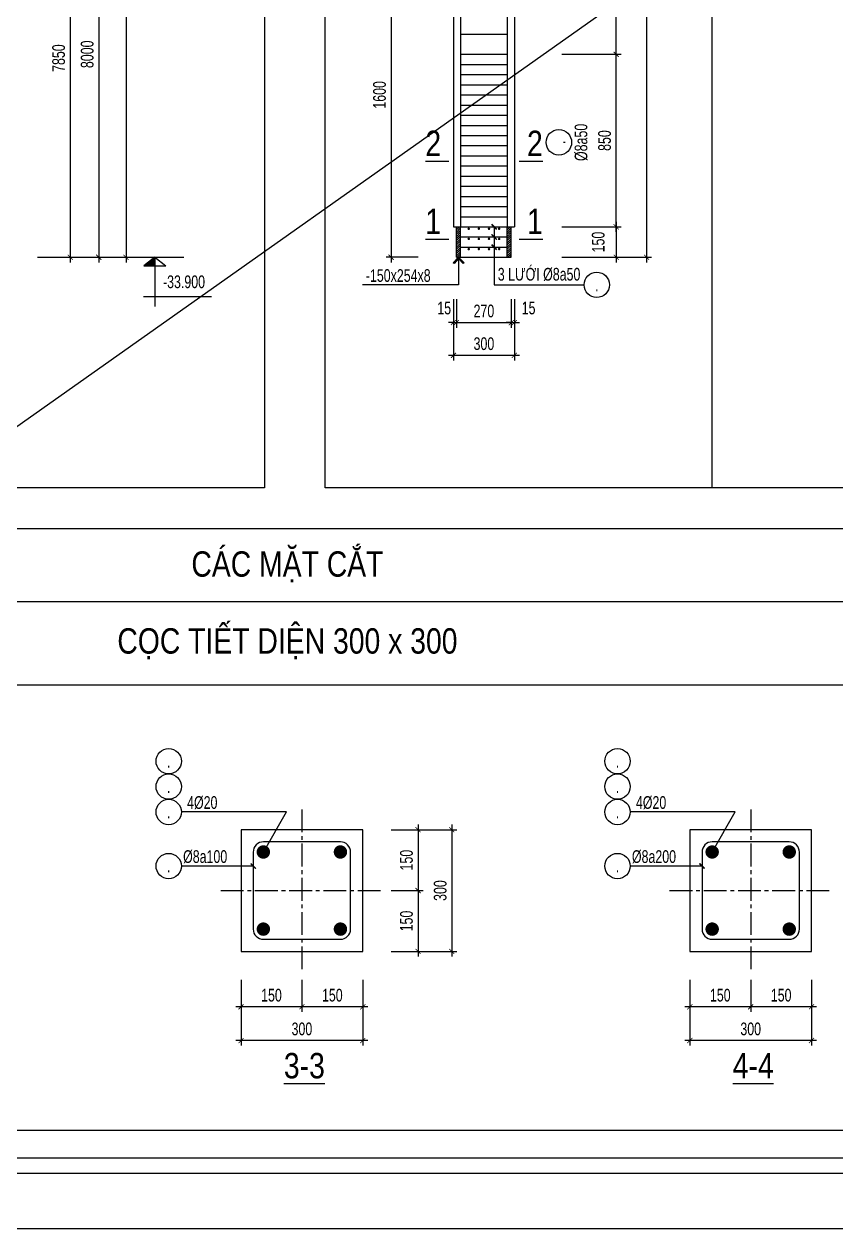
# Model space of a CAD drawing. Extents: x -24357 to 91799, y -17201 to -2351.
# Drawn here: x 30408 to 34410, y -17201 to -11265 of the extents above; entities that cross this region are included whole.
import ezdxf
from ezdxf.enums import TextEntityAlignment as Align

# ---------------------------------------------------------------- set-up
doc = ezdxf.new("R2010")
doc.units = 0
doc.header["$LTSCALE"] = 500
doc.header["$MEASUREMENT"] = 0
doc.header["$PDMODE"] = 3
doc.linetypes.add('CENTER2', pattern=[1.125, 0.75, -0.125, 0.125, -0.125])
doc.layers.get('0').update_dxf_attribs({"linetype": 'CONTINUOUS'})
doc.layers.get('DEFPOINTS').update_dxf_attribs({"linetype": 'CONTINUOUS'})
for name, color, linetype in [('CDC-KHUNGTEN', 7, 'CONTINUOUS'), ('CDC.01.AXIS', 160, 'CENTER2'), ('CDC.02.DIM', 1, 'CONTINUOUS'), ('CDC.03.BORDER', 3, 'CONTINUOUS'), ('CDC.05.STEEL', 4, 'CONTINUOUS'), ('CDC.06.TEXT', 2, 'CONTINUOUS'), ('CDC.10.HATCH', 251, 'CONTINUOUS'), ('CDC.11.NOTE', 8, 'CONTINUOUS')]:
    doc.layers.add(name, color=color, linetype=linetype)
doc.layers.add('KCS_Plotter', color=11, linetype='CONTINUOUS', plot=False)
doc.styles.add('ARIAL', font='arial.ttf', dxfattribs={"width": 0.7})
doc.dimstyles.new('DIM100-25', dxfattribs={"dimscale": 25, "dimtxt": 2.5, "dimasz": 1, "dimexe": 1, "dimexo": 0, "dimgap": 1, "dimtad": 1, "dimdec": 0, "dimlfac": 4, "dimzin": 0, "dimdsep": 46, "dimtxsty": 'ARIAL', "dimblk": 'ARCHTICK', "dimcen": 0, "dimdle": 1, "dimclrd": 1, "dimclre": 1, "dimclrt": 2, "dimadec": 0, "dimazin": 0, "dimtfac": 1, "dimtdec": 0, "dimtix": 1, "dimtmove": 2, "dimatfit": 3, "dimldrblk": 'ARCHTICK', "dimfxl": 1, "dimtolj": 1, "dimtzin": 0, "dimarcsym": 0})
doc.dimstyles.new('DIM25', dxfattribs={"dimscale": 25, "dimtxt": 2.5, "dimasz": 1, "dimexe": 1, "dimexo": 0, "dimgap": 1, "dimtad": 1, "dimdec": 0, "dimzin": 0, "dimdsep": 46, "dimtxsty": 'ARIAL', "dimblk": 'ARCHTICK', "dimcen": 0, "dimdle": 1, "dimclrd": 1, "dimclre": 1, "dimclrt": 2, "dimadec": 0, "dimazin": 0, "dimtfac": 1, "dimtdec": 0, "dimtix": 1, "dimtmove": 2, "dimatfit": 3, "dimldrblk": 'ARCHTICK', "dimfxl": 1, "dimtolj": 1, "dimtzin": 0, "dimarcsym": 0})
doc.dimstyles.new('DIM25X0.5', dxfattribs={"dimscale": 25, "dimtxt": 2.5, "dimasz": 1, "dimexe": 1, "dimexo": 0, "dimgap": 1, "dimtad": 1, "dimdec": 0, "dimlfac": 0.5, "dimzin": 0, "dimdsep": 46, "dimtxsty": 'ARIAL', "dimblk": 'ARCHTICK', "dimcen": 0, "dimdle": 1, "dimclrd": 1, "dimclre": 1, "dimclrt": 2, "dimadec": 0, "dimazin": 0, "dimtfac": 1, "dimtdec": 0, "dimtix": 1, "dimtmove": 2, "dimatfit": 3, "dimldrblk": 'ARCHTICK', "dimfxl": 1, "dimtolj": 1, "dimtzin": 0, "dimarcsym": 0})

# ---------------------------------------------------------------- blocks, each defined once
blk = doc.blocks.new('_ArchTick')
at = {"color": 0, "linetype": 'ByBlock', "const_width": 0.15}
blk.add_lwpolyline([(-0.5, -0.5), (0.5, 0.5)], dxfattribs=at)
blk = doc.blocks.new('*D101')
at = {"layer": 'CDC.02.DIM', "color": 1, "lineweight": -2, "transparency": 16777216}
for p, q in [((33326.4, -12289.2), (33326.4, -11389.2)), ((33059.2, -11414.2), (33351.4, -11414.2)), ((33059.2, -12264.2), (33351.4, -12264.2))]:
    blk.add_line(p, q, dxfattribs=at)
at = {"layer": 'DEFPOINTS', "color": 0, "transparency": 16777216}
for p in [(33059.2, -11414.2), (33326.4, -11414.2), (33059.2, -12264.2)]:
    blk.add_point(p, dxfattribs=at)
at = {"layer": 'CDC.02.DIM', "color": 1, "lineweight": -2, "transparency": 16777216, "xscale": 25, "yscale": 25, "zscale": 25}
for p, rotation in [((33326.4, -11414.2), 90), ((33326.4, -12264.2), 270)]:
    blk.add_blockref('_ArchTick', p, dxfattribs=dict(at, rotation=rotation))
at = {"layer": 'CDC.02.DIM', "color": 2, "transparency": 16777216, "insert": (33269.5, -11839.2), "char_height": 62.5, "attachment_point": 5, "rotation": 90, "style": 'ARIAL'}
blk.add_mtext('\\A1;850', dxfattribs=at)
blk = doc.blocks.new('*D102')
at = {"layer": 'CDC.02.DIM', "color": 1, "lineweight": -2, "transparency": 16777216}
for p, q in [((33059.2, -10414.2), (33351.4, -10414.2)), ((33326.4, -11439.2), (33326.4, -10389.2)), ((33059.2, -11414.2), (33351.4, -11414.2))]:
    blk.add_line(p, q, dxfattribs=at)
at = {"layer": 'DEFPOINTS', "color": 0, "transparency": 16777216}
for p in [(33059.2, -10414.2), (33326.4, -10414.2), (33059.2, -11414.2)]:
    blk.add_point(p, dxfattribs=at)
at = {"layer": 'CDC.02.DIM', "color": 1, "lineweight": -2, "transparency": 16777216, "xscale": 25, "yscale": 25, "zscale": 25}
for p, rotation in [((33326.4, -10414.2), 90), ((33326.4, -11414.2), 270)]:
    blk.add_blockref('_ArchTick', p, dxfattribs=dict(at, rotation=rotation))
at = {"layer": 'CDC.02.DIM', "color": 2, "transparency": 16777216, "insert": (33269.5, -10914.2), "char_height": 62.5, "attachment_point": 5, "rotation": 90, "style": 'ARIAL'}
blk.add_mtext('\\A1;1000', dxfattribs=at)
blk = doc.blocks.new('*D103')
at = {"layer": 'CDC.02.DIM', "color": 1, "lineweight": -2, "transparency": 16777216}
for p, q in [((33059.2, -12264.2), (33351.4, -12264.2)), ((33326.4, -12239.2), (33326.4, -12439.2)), ((33059.2, -12414.2), (33351.4, -12414.2))]:
    blk.add_line(p, q, dxfattribs=at)
at = {"layer": 'DEFPOINTS', "color": 0, "transparency": 16777216}
for p in [(33059.2, -12264.2), (33059.2, -12414.2), (33326.4, -12414.2)]:
    blk.add_point(p, dxfattribs=at)
at = {"layer": 'CDC.02.DIM', "color": 1, "lineweight": -2, "transparency": 16777216, "xscale": 25, "yscale": 25, "zscale": 25}
for p, rotation in [((33326.4, -12264.2), 90), ((33326.4, -12414.2), 270)]:
    blk.add_blockref('_ArchTick', p, dxfattribs=dict(at, rotation=rotation))
at = {"layer": 'CDC.02.DIM', "color": 2, "transparency": 16777216, "insert": (33238.3, -12339.2), "char_height": 62.5, "attachment_point": 5, "rotation": 90, "style": 'ARIAL'}
blk.add_mtext('\\A1;150', dxfattribs=at)
blk = doc.blocks.new('*D105')
at = {"layer": 'CDC.02.DIM', "color": 1, "lineweight": -2, "transparency": 16777216}
for p, q in [((33476.3, -4389.2), (33476.3, -12439.2)), ((33059.2, -4414.2), (33501.3, -4414.2)), ((33059.2, -12414.2), (33501.3, -12414.2))]:
    blk.add_line(p, q, dxfattribs=at)
at = {"layer": 'DEFPOINTS', "color": 0, "transparency": 16777216}
for p in [(33059.2, -4414.2), (33059.2, -12414.2), (33476.3, -12414.2)]:
    blk.add_point(p, dxfattribs=at)
at = {"layer": 'CDC.02.DIM', "color": 1, "lineweight": -2, "transparency": 16777216, "xscale": 25, "yscale": 25, "zscale": 25}
for p, rotation in [((33476.3, -4414.2), 90), ((33476.3, -12414.2), 270)]:
    blk.add_blockref('_ArchTick', p, dxfattribs=dict(at, rotation=rotation))
at = {"layer": 'CDC.02.DIM', "color": 2, "transparency": 16777216, "insert": (33419.4, -8414.2), "char_height": 62.5, "attachment_point": 5, "rotation": 90, "style": 'ARIAL'}
blk.add_mtext('\\A1;8000', dxfattribs=at)
blk = doc.blocks.new('*D106')
at = {"layer": 'CDC.02.DIM', "color": 1, "lineweight": -2, "transparency": 16777216}
for p, q in [((32524.6, -12620.3), (32524.6, -12761.1)), ((32539.6, -12620.3), (32539.6, -12761.1)), ((32524.6, -12736.1), (32499.6, -12736.1)), ((32524.6, -12736.1), (32539.6, -12736.1)), ((32539.6, -12736.1), (32564.6, -12736.1))]:
    blk.add_line(p, q, dxfattribs=at)
at = {"layer": 'DEFPOINTS', "color": 0, "transparency": 16777216}
for p in [(32524.6, -12620.3), (32539.6, -12620.3), (32539.6, -12736.1)]:
    blk.add_point(p, dxfattribs=at)
at = {"layer": 'CDC.02.DIM', "color": 1, "lineweight": -2, "transparency": 16777216, "xscale": 25, "yscale": 25, "zscale": 25}
blk.add_blockref('_ArchTick', (32524.6, -12736.1), dxfattribs=at)
at = {"layer": 'CDC.02.DIM', "color": 1, "lineweight": -2, "transparency": 16777216, "xscale": 25, "yscale": 25, "zscale": 25, "rotation": 180}
blk.add_blockref('_ArchTick', (32539.6, -12736.1), dxfattribs=at)
at = {"layer": 'CDC.02.DIM', "color": 2, "transparency": 16777216, "insert": (32478.8, -12664.6), "char_height": 62.5, "attachment_point": 5, "style": 'ARIAL'}
blk.add_mtext('\\A1;15', dxfattribs=at)
blk = doc.blocks.new('*D107')
at = {"layer": 'CDC.02.DIM', "color": 1, "lineweight": -2, "transparency": 16777216}
for p, q in [((32539.6, -12620.3), (32539.6, -12761.1)), ((32809.6, -12620.3), (32809.6, -12761.1)), ((32514.6, -12736.1), (32834.6, -12736.1))]:
    blk.add_line(p, q, dxfattribs=at)
at = {"layer": 'DEFPOINTS', "color": 0, "transparency": 16777216}
for p in [(32539.6, -12620.3), (32809.6, -12620.3), (32809.6, -12736.1)]:
    blk.add_point(p, dxfattribs=at)
at = {"layer": 'CDC.02.DIM', "color": 1, "lineweight": -2, "transparency": 16777216, "xscale": 25, "yscale": 25, "zscale": 25, "rotation": 180}
blk.add_blockref('_ArchTick', (32539.6, -12736.1), dxfattribs=at)
at = {"layer": 'CDC.02.DIM', "color": 1, "lineweight": -2, "transparency": 16777216, "xscale": 25, "yscale": 25, "zscale": 25}
blk.add_blockref('_ArchTick', (32809.6, -12736.1), dxfattribs=at)
at = {"layer": 'CDC.02.DIM', "color": 2, "transparency": 16777216, "insert": (32674.6, -12679.2), "char_height": 62.5, "attachment_point": 5, "style": 'ARIAL'}
blk.add_mtext('\\A1;270', dxfattribs=at)
blk = doc.blocks.new('*D108')
at = {"layer": 'CDC.02.DIM', "color": 1, "lineweight": -2, "transparency": 16777216}
for p, q in [((32809.6, -12620.3), (32809.6, -12761.1)), ((32824.6, -12620.3), (32824.6, -12761.1)), ((32809.6, -12736.1), (32784.6, -12736.1)), ((32809.6, -12736.1), (32824.6, -12736.1)), ((32824.6, -12736.1), (32849.6, -12736.1))]:
    blk.add_line(p, q, dxfattribs=at)
at = {"layer": 'DEFPOINTS', "color": 0, "transparency": 16777216}
for p in [(32809.6, -12620.3), (32824.6, -12620.3), (32824.6, -12736.1)]:
    blk.add_point(p, dxfattribs=at)
at = {"layer": 'CDC.02.DIM', "color": 1, "lineweight": -2, "transparency": 16777216, "xscale": 25, "yscale": 25, "zscale": 25}
blk.add_blockref('_ArchTick', (32809.6, -12736.1), dxfattribs=at)
at = {"layer": 'CDC.02.DIM', "color": 1, "lineweight": -2, "transparency": 16777216, "xscale": 25, "yscale": 25, "zscale": 25, "rotation": 180}
blk.add_blockref('_ArchTick', (32824.6, -12736.1), dxfattribs=at)
at = {"layer": 'CDC.02.DIM', "color": 2, "transparency": 16777216, "insert": (32894.9, -12664.6), "char_height": 62.5, "attachment_point": 5, "style": 'ARIAL'}
blk.add_mtext('\\A1;15', dxfattribs=at)
blk = doc.blocks.new('*D109')
at = {"layer": 'CDC.02.DIM', "color": 1, "lineweight": -2, "transparency": 16777216}
for p, q in [((32524.6, -12620.3), (32524.6, -12922.3)), ((32824.6, -12620.3), (32824.6, -12922.3)), ((32499.6, -12897.3), (32849.6, -12897.3))]:
    blk.add_line(p, q, dxfattribs=at)
at = {"layer": 'DEFPOINTS', "color": 0, "transparency": 16777216}
for p in [(32524.6, -12620.3), (32824.6, -12620.3), (32824.6, -12897.3)]:
    blk.add_point(p, dxfattribs=at)
at = {"layer": 'CDC.02.DIM', "color": 1, "lineweight": -2, "transparency": 16777216, "xscale": 25, "yscale": 25, "zscale": 25, "rotation": 180}
blk.add_blockref('_ArchTick', (32524.6, -12897.3), dxfattribs=at)
at = {"layer": 'CDC.02.DIM', "color": 1, "lineweight": -2, "transparency": 16777216, "xscale": 25, "yscale": 25, "zscale": 25}
blk.add_blockref('_ArchTick', (32824.6, -12897.3), dxfattribs=at)
at = {"layer": 'CDC.02.DIM', "color": 2, "transparency": 16777216, "insert": (32674.6, -12840.3), "char_height": 62.5, "attachment_point": 5, "style": 'ARIAL'}
blk.add_mtext('\\A1;300', dxfattribs=at)
blk = doc.blocks.new('*D112')
at = {"layer": 'CDC.02.DIM', "color": 1, "lineweight": -2, "transparency": 16777216}
for p, q in [((32217.1, -10789.2), (32217.1, -12439.2)), ((32351.3, -10814.2), (32192.1, -10814.2)), ((32351.3, -12414.2), (32192.1, -12414.2))]:
    blk.add_line(p, q, dxfattribs=at)
at = {"layer": 'DEFPOINTS', "color": 0, "transparency": 16777216}
for p in [(32351.3, -10814.2), (32217.1, -12414.2), (32351.3, -12414.2)]:
    blk.add_point(p, dxfattribs=at)
at = {"layer": 'CDC.02.DIM', "color": 1, "lineweight": -2, "transparency": 16777216, "xscale": 25, "yscale": 25, "zscale": 25}
for p, rotation in [((32217.1, -10814.2), 90), ((32217.1, -12414.2), 270)]:
    blk.add_blockref('_ArchTick', p, dxfattribs=dict(at, rotation=rotation))
at = {"layer": 'CDC.02.DIM', "color": 2, "transparency": 16777216, "insert": (32160.2, -11614.2), "char_height": 62.5, "attachment_point": 5, "rotation": 90, "style": 'ARIAL'}
blk.add_mtext('\\A1;1600', dxfattribs=at)
blk = doc.blocks.new('*D287')
at = {"layer": 'CDC.02.DIM', "color": 1, "lineweight": -2, "transparency": 16777216}
for p, q in [((30474.7, -4864.2), (30935.4, -4864.2)), ((30910.4, -4839.2), (30910.4, -12439.2)), ((30474.7, -12414.2), (30935.4, -12414.2))]:
    blk.add_line(p, q, dxfattribs=at)
at = {"layer": 'DEFPOINTS', "color": 0, "transparency": 16777216}
for p in [(30474.7, -4864.2), (30474.7, -12414.2), (30910.4, -12414.2)]:
    blk.add_point(p, dxfattribs=at)
at = {"layer": 'CDC.02.DIM', "color": 1, "lineweight": -2, "transparency": 16777216, "xscale": 25, "yscale": 25, "zscale": 25}
for p, rotation in [((30910.4, -4864.2), 90), ((30910.4, -12414.2), 270)]:
    blk.add_blockref('_ArchTick', p, dxfattribs=dict(at, rotation=rotation))
at = {"layer": 'CDC.02.DIM', "color": 2, "transparency": 16777216, "insert": (30853.5, -8639.2), "char_height": 62.5, "attachment_point": 5, "rotation": 90, "style": 'ARIAL'}
blk.add_mtext('\\A1;30200', dxfattribs=at)
blk = doc.blocks.new('*D297')
at = {"layer": 'CDC.02.DIM', "color": 1, "lineweight": -2, "transparency": 16777216}
for p, q in [((30635.4, -10426.7), (30635.4, -12439.2)), ((30474.7, -10451.7), (30660.4, -10451.7)), ((30474.7, -12414.2), (30660.4, -12414.2))]:
    blk.add_line(p, q, dxfattribs=at)
at = {"layer": 'DEFPOINTS', "color": 0, "transparency": 16777216}
for p in [(30474.7, -10451.7), (30474.7, -12414.2), (30635.4, -12414.2)]:
    blk.add_point(p, dxfattribs=at)
at = {"layer": 'CDC.02.DIM', "color": 1, "lineweight": -2, "transparency": 16777216, "xscale": 25, "yscale": 25, "zscale": 25}
for p, rotation in [((30635.4, -10451.7), 90), ((30635.4, -12414.2), 270)]:
    blk.add_blockref('_ArchTick', p, dxfattribs=dict(at, rotation=rotation))
at = {"layer": 'CDC.02.DIM', "color": 2, "transparency": 16777216, "insert": (30578.5, -11433), "char_height": 62.5, "attachment_point": 5, "rotation": 90, "style": 'ARIAL'}
blk.add_mtext('\\A1;7850', dxfattribs=at)
blk = doc.blocks.new('*D299')
at = {"layer": 'CDC.02.DIM', "color": 1, "lineweight": -2, "transparency": 16777216}
for p, q in [((30474.7, -10414.2), (30801.2, -10414.2)), ((30776.2, -10389.2), (30776.2, -12439.2)), ((30474.7, -12414.2), (30801.2, -12414.2))]:
    blk.add_line(p, q, dxfattribs=at)
at = {"layer": 'DEFPOINTS', "color": 0, "transparency": 16777216}
for p in [(30474.7, -10414.2), (30474.7, -12414.2), (30776.2, -12414.2)]:
    blk.add_point(p, dxfattribs=at)
at = {"layer": 'CDC.02.DIM', "color": 1, "lineweight": -2, "transparency": 16777216, "xscale": 25, "yscale": 25, "zscale": 25}
for p, rotation in [((30776.2, -10414.2), 90), ((30776.2, -12414.2), 270)]:
    blk.add_blockref('_ArchTick', p, dxfattribs=dict(at, rotation=rotation))
at = {"layer": 'CDC.02.DIM', "color": 2, "transparency": 16777216, "insert": (30719.3, -11414.2), "char_height": 62.5, "attachment_point": 5, "rotation": 90, "style": 'ARIAL'}
blk.add_mtext('\\A1;8000', dxfattribs=at)
blk = doc.blocks.new('KHUNG A1')
at = {"layer": 'CDC-KHUNGTEN'}
blk.add_lwpolyline([(10366.22, 712.17), (10366.22, 1278.17), (9655.22, 1278.17), (9655.22, 712.17)], close=True, dxfattribs=at)
at = {"layer": 'CDC.10.HATCH', "color": 8}
blk.add_lwpolyline([(9652.22, 709.17), (10447.22, 709.17), (10447.22, 1281.17), (9652.22, 1281.17)], close=True, dxfattribs=at)
at = {"layer": 'DEFPOINTS', "color": 1}
blk.add_lwpolyline([(9617.22, 698.17), (9617.22, 1292.17), (10458.22, 1292.17), (10458.22, 698.17), (9617.22, 698.17)], close=True, dxfattribs=at)
blk = doc.blocks.new('*D505')
at = {"layer": 'CDC.02.DIM', "color": 1, "lineweight": -2, "transparency": 16777216}
for p, q in [((31777.4, -15974.4), (31777.4, -16132.1)), ((32077.4, -15974.4), (32077.4, -16132.1)), ((32102.4, -16107.1), (31752.4, -16107.1))]:
    blk.add_line(p, q, dxfattribs=at)
at = {"layer": 'DEFPOINTS', "color": 0, "transparency": 16777216}
for p in [(31777.4, -15974.4), (32077.4, -15974.4), (31777.4, -16107.1)]:
    blk.add_point(p, dxfattribs=at)
at = {"layer": 'CDC.02.DIM', "color": 1, "lineweight": -2, "transparency": 16777216, "xscale": 25, "yscale": 25, "zscale": 25, "rotation": 180}
blk.add_blockref('_ArchTick', (31777.4, -16107.1), dxfattribs=at)
at = {"layer": 'CDC.02.DIM', "color": 1, "lineweight": -2, "transparency": 16777216, "xscale": 25, "yscale": 25, "zscale": 25}
blk.add_blockref('_ArchTick', (32077.4, -16107.1), dxfattribs=at)
at = {"layer": 'CDC.02.DIM', "color": 2, "transparency": 16777216, "insert": (31927.4, -16050.2), "char_height": 62.5, "attachment_point": 5, "style": 'ARIAL'}
blk.add_mtext('\\A1;150', dxfattribs=at)
blk = doc.blocks.new('*D506')
at = {"layer": 'CDC.02.DIM', "color": 1, "lineweight": -2, "transparency": 16777216}
for p, q in [((31477.4, -15974.4), (31477.4, -16132.1)), ((31777.4, -15974.4), (31777.4, -16132.1)), ((31802.4, -16107.1), (31452.4, -16107.1))]:
    blk.add_line(p, q, dxfattribs=at)
at = {"layer": 'DEFPOINTS', "color": 0, "transparency": 16777216}
for p in [(31477.4, -15974.4), (31777.4, -15974.4), (31477.4, -16107.1)]:
    blk.add_point(p, dxfattribs=at)
at = {"layer": 'CDC.02.DIM', "color": 1, "lineweight": -2, "transparency": 16777216, "xscale": 25, "yscale": 25, "zscale": 25, "rotation": 180}
blk.add_blockref('_ArchTick', (31477.4, -16107.1), dxfattribs=at)
at = {"layer": 'CDC.02.DIM', "color": 1, "lineweight": -2, "transparency": 16777216, "xscale": 25, "yscale": 25, "zscale": 25}
blk.add_blockref('_ArchTick', (31777.4, -16107.1), dxfattribs=at)
at = {"layer": 'CDC.02.DIM', "color": 2, "transparency": 16777216, "insert": (31627.4, -16050.2), "char_height": 62.5, "attachment_point": 5, "style": 'ARIAL'}
blk.add_mtext('\\A1;150', dxfattribs=at)
blk = doc.blocks.new('*D507')
at = {"layer": 'CDC.02.DIM', "color": 1, "lineweight": -2, "transparency": 16777216}
for p, q in [((31477.4, -15974.4), (31477.4, -16298.3)), ((32077.4, -15974.4), (32077.4, -16298.3)), ((32102.4, -16273.3), (31452.4, -16273.3))]:
    blk.add_line(p, q, dxfattribs=at)
at = {"layer": 'DEFPOINTS', "color": 0, "transparency": 16777216}
for p in [(31477.4, -15974.4), (32077.4, -15974.4), (31477.4, -16273.3)]:
    blk.add_point(p, dxfattribs=at)
at = {"layer": 'CDC.02.DIM', "color": 1, "lineweight": -2, "transparency": 16777216, "xscale": 25, "yscale": 25, "zscale": 25, "rotation": 180}
blk.add_blockref('_ArchTick', (31477.4, -16273.3), dxfattribs=at)
at = {"layer": 'CDC.02.DIM', "color": 1, "lineweight": -2, "transparency": 16777216, "xscale": 25, "yscale": 25, "zscale": 25}
blk.add_blockref('_ArchTick', (32077.4, -16273.3), dxfattribs=at)
at = {"layer": 'CDC.02.DIM', "color": 2, "transparency": 16777216, "insert": (31777.4, -16216.4), "char_height": 62.5, "attachment_point": 5, "style": 'ARIAL'}
blk.add_mtext('\\A1;300', dxfattribs=at)
blk = doc.blocks.new('*D508')
at = {"layer": 'CDC.02.DIM', "color": 1, "lineweight": -2, "transparency": 16777216}
for p, q in [((32217.4, -15234.4), (32375, -15234.4)), ((32350, -15209.4), (32350, -15559.4)), ((32217.4, -15534.4), (32375, -15534.4))]:
    blk.add_line(p, q, dxfattribs=at)
at = {"layer": 'DEFPOINTS', "color": 0, "transparency": 16777216}
for p in [(32217.4, -15234.4), (32217.4, -15534.4), (32350, -15534.4)]:
    blk.add_point(p, dxfattribs=at)
at = {"layer": 'CDC.02.DIM', "color": 1, "lineweight": -2, "transparency": 16777216, "xscale": 25, "yscale": 25, "zscale": 25}
for p, rotation in [((32350, -15234.4), 90), ((32350, -15534.4), 270)]:
    blk.add_blockref('_ArchTick', p, dxfattribs=dict(at, rotation=rotation))
at = {"layer": 'CDC.02.DIM', "color": 2, "transparency": 16777216, "insert": (32293.1, -15384.4), "char_height": 62.5, "attachment_point": 5, "rotation": 90, "style": 'ARIAL'}
blk.add_mtext('\\A1;150', dxfattribs=at)
blk = doc.blocks.new('*D509')
at = {"layer": 'CDC.02.DIM', "color": 1, "lineweight": -2, "transparency": 16777216}
for p, q in [((32217.4, -15534.4), (32375, -15534.4)), ((32350, -15509.4), (32350, -15859.4)), ((32217.4, -15834.4), (32375, -15834.4))]:
    blk.add_line(p, q, dxfattribs=at)
at = {"layer": 'DEFPOINTS', "color": 0, "transparency": 16777216}
for p in [(32217.4, -15534.4), (32217.4, -15834.4), (32350, -15834.4)]:
    blk.add_point(p, dxfattribs=at)
at = {"layer": 'CDC.02.DIM', "color": 1, "lineweight": -2, "transparency": 16777216, "xscale": 25, "yscale": 25, "zscale": 25}
for p, rotation in [((32350, -15534.4), 90), ((32350, -15834.4), 270)]:
    blk.add_blockref('_ArchTick', p, dxfattribs=dict(at, rotation=rotation))
at = {"layer": 'CDC.02.DIM', "color": 2, "transparency": 16777216, "insert": (32293.1, -15684.4), "char_height": 62.5, "attachment_point": 5, "rotation": 90, "style": 'ARIAL'}
blk.add_mtext('\\A1;150', dxfattribs=at)
blk = doc.blocks.new('*D510')
at = {"layer": 'CDC.02.DIM', "color": 1, "lineweight": -2, "transparency": 16777216}
for p, q in [((32217.4, -15234.4), (32541.3, -15234.4)), ((32516.3, -15209.4), (32516.3, -15859.4)), ((32217.4, -15834.4), (32541.3, -15834.4))]:
    blk.add_line(p, q, dxfattribs=at)
at = {"layer": 'DEFPOINTS', "color": 0, "transparency": 16777216}
for p in [(32217.4, -15234.4), (32217.4, -15834.4), (32516.3, -15834.4)]:
    blk.add_point(p, dxfattribs=at)
at = {"layer": 'CDC.02.DIM', "color": 1, "lineweight": -2, "transparency": 16777216, "xscale": 25, "yscale": 25, "zscale": 25}
for p, rotation in [((32516.3, -15234.4), 90), ((32516.3, -15834.4), 270)]:
    blk.add_blockref('_ArchTick', p, dxfattribs=dict(at, rotation=rotation))
at = {"layer": 'CDC.02.DIM', "color": 2, "transparency": 16777216, "insert": (32459.4, -15534.4), "char_height": 62.5, "attachment_point": 5, "rotation": 90, "style": 'ARIAL'}
blk.add_mtext('\\A1;300', dxfattribs=at)
blk = doc.blocks.new('*D511')
at = {"layer": 'CDC.02.DIM', "color": 1, "lineweight": -2, "transparency": 16777216}
for p, q in [((33989.7, -15974.4), (33989.7, -16132.1)), ((34289.7, -15974.4), (34289.7, -16132.1)), ((34314.7, -16107.1), (33964.7, -16107.1))]:
    blk.add_line(p, q, dxfattribs=at)
at = {"layer": 'DEFPOINTS', "color": 0, "transparency": 16777216}
for p in [(33989.7, -15974.4), (34289.7, -15974.4), (33989.7, -16107.1)]:
    blk.add_point(p, dxfattribs=at)
at = {"layer": 'CDC.02.DIM', "color": 1, "lineweight": -2, "transparency": 16777216, "xscale": 25, "yscale": 25, "zscale": 25, "rotation": 180}
blk.add_blockref('_ArchTick', (33989.7, -16107.1), dxfattribs=at)
at = {"layer": 'CDC.02.DIM', "color": 1, "lineweight": -2, "transparency": 16777216, "xscale": 25, "yscale": 25, "zscale": 25}
blk.add_blockref('_ArchTick', (34289.7, -16107.1), dxfattribs=at)
at = {"layer": 'CDC.02.DIM', "color": 2, "transparency": 16777216, "insert": (34139.7, -16050.2), "char_height": 62.5, "attachment_point": 5, "style": 'ARIAL'}
blk.add_mtext('\\A1;150', dxfattribs=at)
blk = doc.blocks.new('*D512')
at = {"layer": 'CDC.02.DIM', "color": 1, "lineweight": -2, "transparency": 16777216}
for p, q in [((33689.7, -15974.4), (33689.7, -16132.1)), ((33989.7, -15974.4), (33989.7, -16132.1)), ((34014.7, -16107.1), (33664.7, -16107.1))]:
    blk.add_line(p, q, dxfattribs=at)
at = {"layer": 'DEFPOINTS', "color": 0, "transparency": 16777216}
for p in [(33689.7, -15974.4), (33989.7, -15974.4), (33689.7, -16107.1)]:
    blk.add_point(p, dxfattribs=at)
at = {"layer": 'CDC.02.DIM', "color": 1, "lineweight": -2, "transparency": 16777216, "xscale": 25, "yscale": 25, "zscale": 25, "rotation": 180}
blk.add_blockref('_ArchTick', (33689.7, -16107.1), dxfattribs=at)
at = {"layer": 'CDC.02.DIM', "color": 1, "lineweight": -2, "transparency": 16777216, "xscale": 25, "yscale": 25, "zscale": 25}
blk.add_blockref('_ArchTick', (33989.7, -16107.1), dxfattribs=at)
at = {"layer": 'CDC.02.DIM', "color": 2, "transparency": 16777216, "insert": (33839.7, -16050.2), "char_height": 62.5, "attachment_point": 5, "style": 'ARIAL'}
blk.add_mtext('\\A1;150', dxfattribs=at)
blk = doc.blocks.new('*D513')
at = {"layer": 'CDC.02.DIM', "color": 1, "lineweight": -2, "transparency": 16777216}
for p, q in [((33689.7, -15974.4), (33689.7, -16298.3)), ((34289.7, -15974.4), (34289.7, -16298.3)), ((34314.7, -16273.3), (33664.7, -16273.3))]:
    blk.add_line(p, q, dxfattribs=at)
at = {"layer": 'DEFPOINTS', "color": 0, "transparency": 16777216}
for p in [(33689.7, -15974.4), (34289.7, -15974.4), (33689.7, -16273.3)]:
    blk.add_point(p, dxfattribs=at)
at = {"layer": 'CDC.02.DIM', "color": 1, "lineweight": -2, "transparency": 16777216, "xscale": 25, "yscale": 25, "zscale": 25, "rotation": 180}
blk.add_blockref('_ArchTick', (33689.7, -16273.3), dxfattribs=at)
at = {"layer": 'CDC.02.DIM', "color": 1, "lineweight": -2, "transparency": 16777216, "xscale": 25, "yscale": 25, "zscale": 25}
blk.add_blockref('_ArchTick', (34289.7, -16273.3), dxfattribs=at)
at = {"layer": 'CDC.02.DIM', "color": 2, "transparency": 16777216, "insert": (33989.7, -16216.4), "char_height": 62.5, "attachment_point": 5, "style": 'ARIAL'}
blk.add_mtext('\\A1;300', dxfattribs=at)

msp = doc.modelspace()

# ---------------------------------------------------------------- hatches: boundary and pattern name
at = {"layer": 'CDC.10.HATCH'}
h = msp.add_hatch(dxfattribs=at)
h.set_pattern_fill('ANSI31', color=256, scale=60, style=0)
h.set_pattern_definition([(45, (-83996.826, -161240.184), (-5.30330086, 5.30330086), [])])
h.paths.add_polyline_path([(32559.63, -12264.24), (32539.63, -12264.24), (32539.63, -12414.24), (32559.63, -12414.24)])
h = msp.add_hatch(dxfattribs=at)
h.set_pattern_fill('ANSI31', color=256, scale=60, style=0)
h.set_pattern_definition([(45, (-84096.826, -161240.184), (-5.30330086, 5.30330086), [])])
h.paths.add_polyline_path([(32809.63, -12264.24), (32789.63, -12264.24), (32789.63, -12414.24), (32809.63, -12414.24)])

# ---------------------------------------------------------------- linework, layer by layer
at = {"layer": 'CDC.01.AXIS', "ltscale": 0.3}
for p, q in [((31777.38, -15134.42), (31777.38, -15934.42)), ((33989.71, -15134.42), (33989.71, -15934.42)), ((31377.38, -15534.42), (32177.38, -15534.42)), ((33589.71, -15534.42), (34389.71, -15534.42))]:
    msp.add_line(p, q, dxfattribs=at)
at = {"layer": 'CDC.03.BORDER'}
for p, q in [((33798.68, -3598.9), (33798.68, -13550.39)), ((32524.63, -4564.24), (32524.63, -12264.24)), ((32824.63, -4564.24), (32824.63, -12264.24)), ((32524.63, -12264.24), (32559.63, -12264.24)), ((32539.63, -12414.24), (32539.63, -12264.24)), ((32559.63, -12414.24), (32559.63, -12264.24)), ((32789.63, -12264.24), (32824.63, -12264.24)), ((32789.63, -12414.24), (32789.63, -12264.24)), ((32809.63, -12414.24), (32809.63, -12264.24)), ((32539.63, -12414.24), (32809.63, -12414.24)), ((26253.64, -14110.39), (37611.14, -14110.39)), ((26253.64, -14520.39), (37611.14, -14520.39))]:
    msp.add_line(p, q, dxfattribs=at)
for points in [[(27651.16, -3138.9), (31592.45, -3138.9), (31592.45, -13550.39), (27651.16, -13550.39)], [(31892.45, -3138.9), (37611.14, -3138.9), (37611.14, -13550.39), (31892.45, -13550.39)], [(31477.38, -15834.42), (32077.38, -15834.42), (32077.38, -15234.42), (31477.38, -15234.42)], [(33689.71, -15834.42), (34289.71, -15834.42), (34289.71, -15234.42), (33689.71, -15234.42)]]:
    msp.add_lwpolyline(points, close=True, dxfattribs=at)
msp.add_lwpolyline([(37611.14, -16715.75), (26253.64, -16715.75), (26253.64, -13750.39), (37611.14, -13750.39)], dxfattribs=at)
at = {"layer": 'CDC.05.STEEL'}
for p, q in [((32559.63, -4564.24), (32559.63, -12264.24)), ((32789.63, -4564.24), (32789.63, -12264.24)), ((32559.63, -11314.24), (32789.63, -11314.24)), ((32559.63, -11414.24), (32789.63, -11414.24)), ((32559.63, -11464.24), (32789.63, -11464.24)), ((32559.63, -11514.24), (32789.63, -11514.24)), ((32559.63, -11564.24), (32789.63, -11564.24)), ((32559.63, -11614.24), (32789.63, -11614.24)), ((32559.63, -11664.24), (32789.63, -11664.24)), ((32559.63, -11714.24), (32789.63, -11714.24)), ((32559.63, -11764.24), (32789.63, -11764.24)), ((32559.63, -11814.24), (32789.63, -11814.24)), ((32559.63, -11864.24), (32789.63, -11864.24)), ((32559.63, -11914.24), (32789.63, -11914.24)), ((32559.63, -11964.24), (32789.63, -11964.24)), ((32559.63, -12014.24), (32789.63, -12014.24)), ((32559.63, -12064.24), (32789.63, -12064.24)), ((32559.63, -12114.24), (32789.63, -12114.24)), ((32559.63, -12164.24), (32789.63, -12164.24)), ((32559.63, -12214.24), (32789.63, -12214.24)), ((32554.63, -12264.24), (32794.63, -12264.24)), ((32559.63, -12264.24), (32789.63, -12264.24)), ((32559.63, -12314.24), (32789.63, -12314.24)), ((32559.63, -12364.24), (32789.63, -12364.24))]:
    msp.add_line(p, q, dxfattribs=at)
for points, const_width in [([(32599.63, -12276.85, -1), (32599.63, -12270.85, -1)], 6), ([(32649.63, -12276.85, -1), (32649.63, -12270.85, -1)], 6), ([(32699.63, -12276.85, -1), (32699.63, -12270.85, -1)], 6), ([(32749.63, -12276.85, -1), (32749.63, -12270.85, -1)], 6), ([(32599.63, -12326.85, -1), (32599.63, -12320.85, -1)], 6), ([(32649.63, -12326.85, -1), (32649.63, -12320.85, -1)], 6), ([(32699.63, -12326.85, -1), (32699.63, -12320.85, -1)], 6), ([(32749.63, -12326.85, -1), (32749.63, -12320.85, -1)], 6), ([(32599.63, -12376.85, -1), (32599.63, -12370.85, -1)], 6), ([(32649.63, -12376.85, -1), (32649.63, -12370.85, -1)], 6), ([(32699.63, -12376.85, -1), (32699.63, -12370.85, -1)], 6), ([(32749.63, -12376.85, -1), (32749.63, -12370.85, -1)], 6), ([(31599.08, -15332.73, 1), (31575.69, -15356.11, 1)], 33.08), ([(31955.69, -15332.73, -1), (31979.08, -15356.11, -1)], 33.08), ([(33811.41, -15332.73, 1), (33788.02, -15356.11, 1)], 33.08), ([(34168.02, -15332.73, -1), (34191.41, -15356.11, -1)], 33.08), ([(31599.08, -15736.11, -1), (31575.69, -15712.73, -1)], 33.08), ([(31955.69, -15736.11, 1), (31979.08, -15712.73, 1)], 33.08), ([(33811.41, -15736.11, -1), (33788.02, -15712.73, -1)], 33.08), ([(34168.02, -15736.11, 1), (34191.41, -15712.73, 1)], 33.08)]:
    msp.add_lwpolyline(points, format="xyb", close=True, dxfattribs=dict(at, const_width=const_width))
for points in [[(31587.38, -15774.42), (31967.38, -15774.42, 0.4142136), (32017.38, -15724.42), (32017.38, -15344.42, 0.4142136), (31967.38, -15294.42), (31587.38, -15294.42, 0.4142136), (31537.38, -15344.42), (31537.38, -15724.42, 0.4142136)], [(33799.71, -15774.42), (34179.71, -15774.42, 0.4142136), (34229.71, -15724.42), (34229.71, -15344.42, 0.4142136), (34179.71, -15294.42), (33799.71, -15294.42, 0.4142136), (33749.71, -15344.42), (33749.71, -15724.42, 0.4142136)]]:
    msp.add_lwpolyline(points, format="xyb", close=True, dxfattribs=at)
at = {"layer": 'CDC.11.NOTE'}
for p, q in [((30910.4, -12414.24), (31195.66, -12414.24)), ((31053.03, -12414.24), (30999.03, -12455.63)), ((30999.03, -12455.63), (31107.03, -12455.63)), ((31053.03, -12414.24), (31053.03, -12656.77)), ((31053.03, -12414.24), (31107.03, -12455.63)), ((30996.73, -12607.95), (31332.41, -12607.95)), ((31537.38, -15413.62), (31183.32, -15413.62)), ((33749.71, -15413.62), (33395.65, -15413.62))]:
    msp.add_line(p, q, dxfattribs=at)
at = {"layer": 'CDC.11.NOTE', "const_width": 7.5}
for points in [[(32737.95, -12277.12), (32712.21, -12251.37)], [(32737.95, -12327.12), (32712.21, -12301.37)], [(32737.95, -12377.12), (32712.21, -12351.37)], [(31550.25, -15426.49), (31524.51, -15400.75)], [(33762.59, -15426.49), (33736.84, -15400.75)]]:
    msp.add_lwpolyline(points, dxfattribs=at)
at = {"layer": 'CDC.11.NOTE'}
for points in [[(32725.08, -12264.24), (32725.08, -12549.99), (33168.39, -12549.99)], [(32550.07, -12414.24), (32576.8, -12440.97), (32572.34, -12445.43), (32550.07, -12420.54), (32527.8, -12445.43), (32523.34, -12440.97), (32550.07, -12414.24), (32550.07, -12414.24), (32550.07, -12549.99), (32075.9, -12549.99)], [(31587.38, -15344.42), (31701.22, -15147.24), (31183.32, -15147.24)], [(33799.71, -15344.42), (33913.56, -15147.24), (33395.65, -15147.24)]]:
    msp.add_lwpolyline(points, dxfattribs=at)
for centre, radius in [((33044.1, -11847.99), 63), ((33230.89, -12549.99), 62.5), ((31120.82, -14897.24), 62.5), ((33333.15, -14897.24), 62.5), ((31120.82, -15022.24), 62.5), ((33333.15, -15022.24), 62.5), ((31120.82, -15147.24), 62.5), ((33333.15, -15147.24), 62.5), ((31120.82, -15413.62), 62.5), ((33333.15, -15413.62), 62.5)]:
    msp.add_circle(centre, radius, dxfattribs=at)
msp.add_solid([(30999.03, -12455.63), (31053.03, -12414.24), (31053.03, -12455.63), (31053.03, -12414.24)], dxfattribs=at)
at = {"layer": 'KCS_Plotter'}
msp.add_line((24773.64, -17201.4), (45798.64, -2351.4), dxfattribs=at)

# ---------------------------------------------------------------- block references
at = {"xscale": 25, "yscale": 25, "zscale": 25}
msp.add_blockref('KHUNG A1', (-215656.95, -34655.74), dxfattribs=at)

# ---------------------------------------------------------------- texts
at = {"layer": 'CDC.06.TEXT', "style": 'ARIAL', "width": 0.8}
for s, p in [('%%U2 ', (32444.14, -11915.31)), ('%%U 2', (32906.58, -11915.31)), ('%%U1 ', (32444.14, -12299.37)), ('%%U 1', (32906.58, -12299.37)), ('CÁC MẶT CẮT', (31706.04, -13987.97)), ('CỌC TIẾT DIỆN 300 x 300', (31706.04, -14367.04))]:
    msp.add_text(s, height=125, dxfattribs=at).set_placement(p, align=Align.CENTER)
at = {"layer": 'CDC.06.TEXT', "style": 'ARIAL', "width": 0.7}
msp.add_text('%%C8a50', height=62.5, rotation=90, dxfattribs=at).set_placement((33184.37, -11939.92))
msp.add_text('.', height=62.5, rotation=90, dxfattribs=at).set_placement((33044.1, -11847.99), align=Align.MIDDLE_CENTER)
at = {"layer": 'CDC.06.TEXT', "style": 'ARIAL'}
for s, height, width, p in [('3 LƯỚI %%C8a50', 62.5, 0.7, (32946.55, -12490.82)), ('-33.900', 62.5, 0.7, (31196.31, -12535.04)), ('4%%C20', 62.5, 0.7, (31286.34, -15100.47)), ('4%%C20', 62.5, 0.7, (33498.67, -15100.47)), ('%%C8a100', 62.5, 0.7, (31300.57, -15366.84)), ('%%C8a200', 62.5, 0.7, (33512.9, -15366.84)), ('%%U3-3', 125, 0.8, (31789.6, -16396.94)), ('%%U4-4', 125, 0.8, (34001.93, -16396.94))]:
    msp.add_text(s, height=height, dxfattribs=dict(at, width=width)).set_placement(p, align=Align.MIDDLE)
at = {"layer": 'CDC.06.TEXT', "style": 'ARIAL', "width": 0.7}
msp.add_text('-150x254x8', height=62.5, dxfattribs=at).set_placement((32092.52, -12535.41))
for p in [(33230.89, -12549.99), (31120.82, -14897.24), (33333.15, -14897.24), (31120.82, -15022.24), (33333.15, -15022.24), (31120.82, -15147.24), (33333.15, -15147.24), (31120.82, -15413.62), (33333.15, -15413.62)]:
    msp.add_text('.', height=62.5, dxfattribs=at).set_placement(p, align=Align.MIDDLE_CENTER)

# ---------------------------------------------------------------- dimensions: what is measured, and where the dimension line sits
at = {"layer": 'CDC.02.DIM'}
for base, p1, p2, angle, dimstyle, picture, middle in [((33476.35, -12414.24), (33059.17, -4414.24), (33059.17, -12414.24), 90, 'DIM25', '*D105', (33419.44, -8414.24)), ((30910.4, -12414.24), (30474.71, -4864.24), (30474.71, -12414.24), 90, 'DIM100-25', '*D287', (30853.47, -8639.24)), ((30776.18, -12414.24), (30474.71, -10414.24), (30474.71, -12414.24), 90, 'DIM100-25', '*D299', (30719.27, -11414.24)), ((30635.4, -12414.24), (30474.71, -10451.74), (30474.71, -12414.24), 90, 'DIM100-25', '*D297', (30578.49, -11432.99)), ((33326.43, -10414.24), (33059.17, -11414.24), (33059.17, -10414.24), 270, 'DIM25', '*D102', (33269.52, -10914.24)), ((32217.09, -12414.24), (32351.31, -10814.24), (32351.31, -12414.24), 90, 'DIM25', '*D112', (32160.18, -11614.24)), ((33326.43, -11414.24), (33059.17, -12264.24), (33059.17, -11414.24), 270, 'DIM25', '*D101', (33269.52, -11839.24)), ((32350.04, -15534.42), (32217.38, -15234.42), (32217.38, -15534.42), 90, 'DIM25X0.5', '*D508', (32293.12, -15384.42)), ((32516.31, -15834.42), (32217.38, -15234.42), (32217.38, -15834.42), 90, 'DIM25X0.5', '*D510', (32459.38, -15534.42)), ((32350.04, -15834.42), (32217.38, -15534.42), (32217.38, -15834.42), 90, 'DIM25X0.5', '*D509', (32293.12, -15684.42))]:
    dim = msp.add_linear_dim(base=base, p1=p1, p2=p2, angle=angle, dimstyle=dimstyle, dxfattribs=at)
    dim.commit()
    dim.dimension.update_dxf_attribs({"geometry": picture, "text_midpoint": middle})
dim = msp.add_linear_dim(base=(33326.43, -12414.24), p1=(33059.17, -12264.24), p2=(33059.17, -12414.24), angle=270, dimstyle='DIM25', dxfattribs=at)
dim.commit()
dim.dimension.update_dxf_attribs({"geometry": '*D103', "text_midpoint": (33238.28, -12339.24), "dimtype": 160})
for base, p1, p2, picture, middle in [((32539.63, -12736.13), (32524.63, -12620.32), (32539.63, -12620.32), '*D106', (32478.81, -12664.63)), ((32824.63, -12736.13), (32809.63, -12620.32), (32824.63, -12620.32), '*D108', (32894.89, -12664.63))]:
    dim = msp.add_linear_dim(base=base, p1=p1, p2=p2, dimstyle='DIM25', dxfattribs=at)
    dim.commit()
    dim.dimension.update_dxf_attribs({"geometry": picture, "text_midpoint": middle, "dimtype": 160})
for base, p1, p2, dimstyle, picture, middle in [((32824.63, -12897.26), (32524.63, -12620.32), (32824.63, -12620.32), 'DIM25', '*D109', (32674.63, -12840.33)), ((32809.63, -12736.13), (32539.63, -12620.32), (32809.63, -12620.32), 'DIM25', '*D107', (32674.63, -12679.22)), ((31477.38, -16107.07), (31777.38, -15974.42), (31477.38, -15974.42), 'DIM25X0.5', '*D506', (31627.38, -16050.16)), ((31477.38, -16273.34), (32077.38, -15974.42), (31477.38, -15974.42), 'DIM25X0.5', '*D507', (31777.38, -16216.41)), ((31777.38, -16107.07), (32077.38, -15974.42), (31777.38, -15974.42), 'DIM25X0.5', '*D505', (31927.38, -16050.16)), ((33689.71, -16107.07), (33989.71, -15974.42), (33689.71, -15974.42), 'DIM25X0.5', '*D512', (33839.71, -16050.16)), ((33689.71, -16273.34), (34289.71, -15974.42), (33689.71, -15974.42), 'DIM25X0.5', '*D513', (33989.71, -16216.41)), ((33989.71, -16107.07), (34289.71, -15974.42), (33989.71, -15974.42), 'DIM25X0.5', '*D511', (34139.71, -16050.16))]:
    dim = msp.add_linear_dim(base=base, p1=p1, p2=p2, dimstyle=dimstyle, dxfattribs=at)
    dim.commit()
    dim.dimension.update_dxf_attribs({"geometry": picture, "text_midpoint": middle})

doc.saveas('drawing.dxf')
